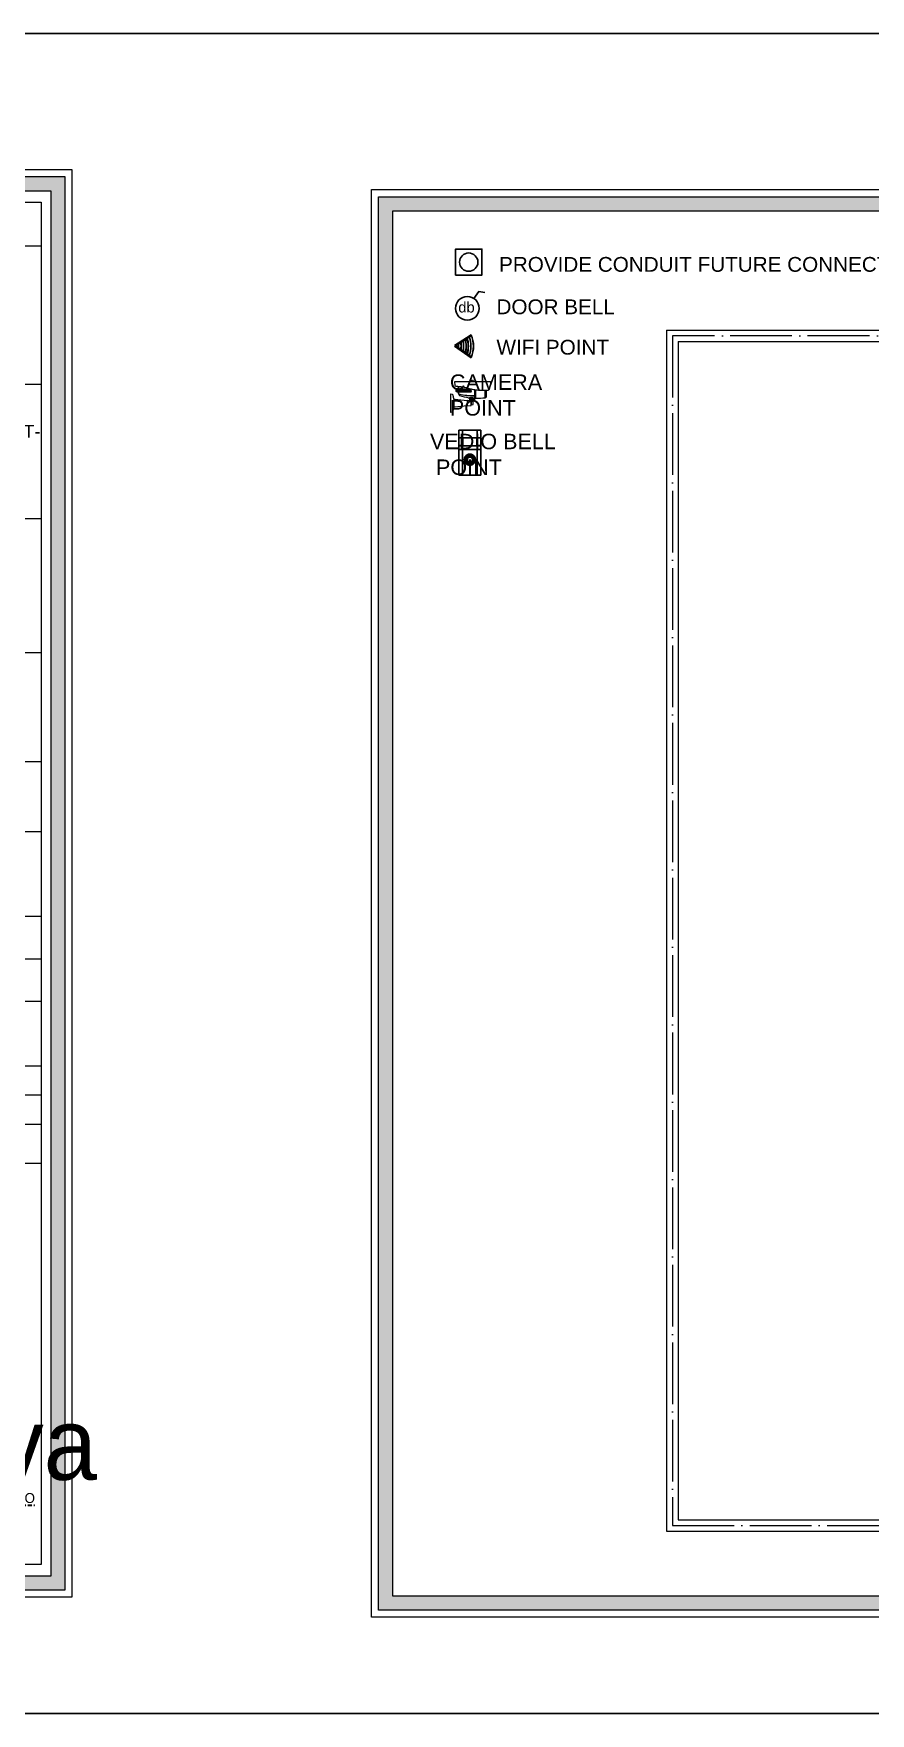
# Model space of a CAD drawing. Header units: millimetres. Extents: x 56222 to 3066687, y -650199 to -121287.
# Drawn here: x 149055 to 149381, y -180035 to -179382 of the extents above; entities that cross this region are included whole.
import ezdxf

# ---------------------------------------------------------------- set-up
doc = ezdxf.new("R2010")
doc.units = ezdxf.units.MM
doc.header["$MEASUREMENT"] = 0
for name, pattern in [('ACAD_ISO04W100', [30, 24, -3, 0, -3]), ('DASHED', [0.75, 0.5, -0.25]), ('DASHEDX2', [1.5, 1, -0.5])]:
    doc.linetypes.add(name, pattern=pattern)
for name, color, linetype, lineweight in [('$TD_AUDIT_GENERATED_(A0BDF17)', 32, 'Continuous', 30), ('Dimension', 10, 'DASHEDX2', 20), ('Electrical', 84, 'Continuous', 30), ('FURNI', 25, 'Continuous', 5), ('FURNITURE', 32, 'Continuous', 9), ('furniture dimensions', 1, 'DASHED', 0), ('GROUND FLOOR', 7, 'Continuous', 9), ('NAME PLATE', 7, 'Continuous', 25), ('XX~SLAB ( BEAM )~ ( DIM )', 7, 'Continuous', 9)]:
    doc.layers.add(name, color=color, linetype=linetype, lineweight=lineweight)
doc.layers.add('GROUND FLOOR  ( Text )', color=251, linetype='Continuous')
doc.layers.add('Labels and Texts', color=8, linetype='Continuous')
doc.styles.add('Arial', font='arial.ttf')
doc.styles.get("Standard").update_dxf_attribs({"font": 'arial.ttf', "height": 6})

# ---------------------------------------------------------------- blocks, each defined once
blk = doc.blocks.new('hgwg')
at = {"layer": 'Dimension', "true_color": 0xd39e00}
h = blk.add_hatch(color=42, dxfattribs=at)
h.dxf.hatch_style = 1
h.paths.add_polyline_path([(27505.71, 45.05), (27494.27, 45.05), (27494.27, 44.9), (27505.71, 44.9)])
h = blk.add_hatch(color=42, dxfattribs=at)
h.dxf.hatch_style = 1
h.paths.add_polyline_path([(27523.3, 44.9), (27509.68, 44.9), (27509.68, 44.75), (27523.3, 44.75)])
at = {"layer": 'Dimension', "color": 42, "true_color": 0xd39e00}
for p, q in [((27494.27, 45.05), (27505.71, 45.05)), ((27494.27, 44.9), (27494.27, 45.05)), ((27494.27, 44.9), (27505.71, 44.9)), ((27505.71, 45.05), (27505.71, 44.9)), ((27509.68, 44.9), (27523.3, 44.9)), ((27509.68, 44.9), (27509.68, 44.75)), ((27509.68, 44.75), (27523.3, 44.75)), ((27523.3, 44.75), (27523.3, 44.9))]:
    blk.add_line(p, q, dxfattribs=at)
at = {"layer": 'Dimension', "color": 42, "true_color": 0xd39e00, "attachment_point": 1}
for s, width, insert, char_height in [('{\\fCinzel|b0|i0|c0|p2;\\H1.5x;M\\fAmsterdam One|b0|i0|c0|p2;\\H2x;aya}', 85.3277, (27490.17, 69.17), 6), ('{\\fCinzel|b0|i0|c0|p0;SPACE     STUDIO}', 66.129, (27494.83, 47.86), 2.5)]:
    blk.add_mtext_dynamic_manual_height_columns(s, width=width, gutter_width=30, heights=[0], dxfattribs=dict(at, insert=insert, char_height=char_height))
blk = doc.blocks.new('LAYOUT FILE')
at = {"layer": 'NAME PLATE', "true_color": 0xd39e00}
h = blk.add_hatch(color=42, dxfattribs=at)
h.paths.add_polyline_path([(3346889.83, -513806.18), (3346889.83, -514260.7), (3347535.56, -514260.7), (3347535.56, -513806.18)])
h.paths.add_polyline_path([(3346894.36, -513810.71), (3347531.03, -513810.71), (3347531.03, -514256.17), (3346894.36, -514256.17)], flags=16)
at = {"layer": 'NAME PLATE', "color": 42, "true_color": 0xd39e00}
for p, q in [((3347527.96, -513828.55), (3347441.2, -513828.55)), ((3347527.96, -513872.99), (3347441.2, -513872.99)), ((3347527.96, -513916.26), (3347441.2, -513916.26)), ((3347527.96, -513959.27), (3347441.2, -513959.27)), ((3347527.96, -513994.31), (3347441.2, -513994.31)), ((3347527.96, -514016.86), (3347441.2, -514016.86)), ((3347527.96, -514044.12), (3347441.2, -514044.12)), ((3347527.96, -514044.12), (3347527.96, -514123.43)), ((3347522.72, -514057.72), (3347527.96, -514057.72)), ((3347441.2, -514071.32), (3347527.96, -514071.32)), ((3347527.96, -514092.16), (3347441.2, -514092.16)), ((3347527.96, -514101.55), (3347441.2, -514101.55)), ((3347527.96, -514110.94), (3347441.2, -514110.94)), ((3347441.2, -514123.43), (3347527.96, -514123.43))]:
    blk.add_line(p, q, dxfattribs=at)
for points in [[(3346887.56, -513803.91), (3347537.83, -513803.91), (3347537.83, -514262.96), (3346887.56, -514262.96)], [(3346889.83, -513806.18), (3347535.56, -513806.18), (3347535.56, -514260.7), (3346889.83, -514260.7)], [(3346894.36, -513810.71), (3347531.03, -513810.71), (3347531.03, -514256.17), (3346894.36, -514256.17)], [(3347441.2, -514252.44), (3347441.2, -513814.44), (3347527.96, -513814.44), (3347527.96, -514252.44)]]:
    blk.add_lwpolyline(points, close=True, dxfattribs=at)
at = {"layer": 'NAME PLATE', "color": 42, "true_color": 0xd39e00, "xscale": 1.283459272116341, "yscale": 1.283459272116341, "zscale": 1.283459272116341}
blk.add_blockref('hgwg', (3312200.76, -514290.9), dxfattribs=at)
blk = doc.blocks.new('WIFI')
at = {"layer": '$TD_AUDIT_GENERATED_(A0BDF17)', "lineweight": 13, "true_color": 0xc7c8ca}
h = blk.add_hatch(color=9, dxfattribs=at)
h.dxf.hatch_style = 1
h.paths.add_polyline_path([(3320075.15, -510037.5), (3320075.24, -510037.64, -0.206837), (3320083.72, -510037.64), (3320083.82, -510037.5, 0.208331)])
h.paths.add_polyline_path([(3320075.66, -510038.29), (3320075.76, -510038.44, -0.179121), (3320083.18, -510038.42), (3320083.28, -510038.28, 0.181041)])
h.paths.add_polyline_path([(3320076.19, -510039.11), (3320076.29, -510039.25, -0.151306), (3320082.61, -510039.23), (3320082.71, -510039.09, 0.153663)])
h.paths.add_polyline_path([(3320076.65, -510039.81), (3320076.74, -510039.95, -0.127939), (3320082.13, -510039.93), (3320082.23, -510039.78, 0.130675)])
h.paths.add_polyline_path([(3320077.21, -510040.67), (3320077.31, -510040.82, -0.099586), (3320081.53, -510040.79), (3320081.63, -510040.64, 0.102799)])
h.paths.add_polyline_path([(3320077.79, -510041.56), (3320077.89, -510041.71, -0.070714), (3320080.9, -510041.69), (3320081.01, -510041.54, 0.074439)])
h.paths.add_polyline_path([(3320080.36, -510042.46, 0.045415), (3320078.39, -510042.48), (3320078.5, -510042.64, -0.041129), (3320080.25, -510042.62)])
at = {"layer": '$TD_AUDIT_GENERATED_(A0BDF17)', "color": 5, "lineweight": 53}
for q in [(3320075.15, -510037.5), (3320083.82, -510037.5)]:
    blk.add_line((3320079.34, -510043.93), q, dxfattribs=at)
at = {"layer": '$TD_AUDIT_GENERATED_(A0BDF17)', "lineweight": 13}
for centre, radius, start, end in [((3320079.48, -510047.46), 10.86, 66.46363, 113.53637), ((3320079.48, -510048.46), 10.86, 69.55506, 110.60197), ((3320079.48, -510048.46), 10.69, 69.78387, 110.40453), ((3320079.48, -510049.45), 10.86, 72.69008, 107.63381), ((3320079.48, -510049.45), 10.69, 72.97163, 107.38737), ((3320079.48, -510050.29), 10.86, 75.34618, 105.12593), ((3320079.48, -510051.29), 10.86, 78.59293, 102.07024), ((3320079.48, -510051.29), 10.69, 78.97936, 101.72777), ((3320079.48, -510052.28), 10.86, 81.9217, 98.95047), ((3320079.48, -510052.28), 10.69, 82.37146, 98.55092), ((3320079.48, -510053.28), 10.86, 85.35127, 95.7524), ((3320079.48, -510053.28), 10.69, 85.87047, 95.2913)]:
    blk.add_arc(centre, radius, start, end, dxfattribs=at)
at = {"layer": '$TD_AUDIT_GENERATED_(A0BDF17)', "color": 252, "lineweight": 13, "true_color": 0x939598}
blk.add_arc((3320079.48, -510047.46), 10.69, 66.64186, 113.38626, dxfattribs=at)
at = {"layer": 'Labels and Texts', "lineweight": 13}
blk.add_arc((3320079.48, -510050.29), 10.69, 75.6739, 104.83698, dxfattribs=at)
blk = doc.blocks.new('HB75_SIDE-WALL')
at = {"color": 30, "lineweight": 0, "true_color": 0xf26722}
for p, q in [((-3.67, 3.73), (-3.67, 3.6)), ((-3.65, 3.73), (-3.65, 3.6)), ((-3.63, 3.73), (-3.63, 3.6)), ((-3.61, 3.73), (-3.61, 3.6)), ((-3.59, 3.73), (-3.59, 3.6)), ((-3.57, 3.73), (-3.57, 3.6)), ((-3.55, 3.73), (-3.55, 3.6)), ((-3.53, 3.73), (-3.53, 3.6)), ((-3.51, 3.69), (-3.51, 3.6)), ((-3.5, 3.69), (-3.5, 3.6)), ((-3.48, 3.69), (-3.48, 3.6)), ((-3.46, 3.69), (-3.46, 3.6)), ((-3.44, 3.73), (-3.44, 3.6)), ((-3.42, 3.73), (-3.42, 3.6)), ((-3.4, 3.73), (-3.4, 3.6)), ((-3.38, 3.73), (-3.38, 3.6)), ((-3.36, 3.73), (-3.36, 3.6)), ((-3.34, 3.73), (-3.34, 3.6)), ((-3.32, 3.73), (-3.32, 3.6)), ((-3.3, 3.73), (-3.3, 3.6)), ((-3.88, 0.67), (-3.88, 0.52)), ((-3.84, 0.67), (-3.84, 0.52)), ((-3.8, 0.67), (-3.8, 0.52)), ((-3.76, 0.67), (-3.76, 0.52)), ((-3.72, 0.67), (-3.72, 0.52)), ((-3.68, 0.67), (-3.68, 0.52)), ((-3.64, 0.67), (-3.64, 0.52)), ((-3.61, 0.67), (-3.61, 0.52)), ((-3.57, 0.67), (-3.57, 0.52)), ((-3.53, 0.67), (-3.53, 0.52)), ((-3.45, 0.67), (-3.45, 0.52)), ((-3.41, 0.67), (-3.41, 0.52)), ((-3.37, 0.67), (-3.37, 0.52)), ((-3.33, 0.67), (-3.33, 0.52)), ((-3.29, 0.67), (-3.29, 0.52)), ((-3.25, 0.67), (-3.25, 0.52)), ((-3.21, 0.67), (-3.21, 0.52)), ((-3.17, 0.67), (-3.17, 0.52)), ((-3.13, 0.67), (-3.13, 0.52)), ((-3.09, 0.67), (-3.09, 0.52))]:
    blk.add_line(p, q, dxfattribs=at)
at = {"color": 30, "true_color": 0xf26722}
blk.add_line((-0.88, 2.33), (-0.88, 1.91), dxfattribs=at)
for points in [[(-0.62, 3.57), (-6.52, 3.57), (-6.52, 3.17, 0.023647), (-6.52, 3.15, 0.073045), (-6.3, 2.24, 0.305112), (-6.07, 2.09), (-4.58, 2.09, 0.030231), (-4.56, 2.09, 0.037695), (-3.04, 2.39, -0.066409), (-0.86, 2.74, 0.383469), (-0.67, 2.93)], [(-5.66, 2.09), (-5.66, 0.89, -0.199735), (-5.84, 1.03), (-5.84, 2.09)], [(-4.07, 2.16), (-4.07, 0.81, -0.017519), (-5.66, 0.89), (-5.66, 2.09), (-4.58, 2.09, 0.030231), (-4.56, 2.09, 0.011991)], [(-3.96, 2.18), (-3.96, 0.81, -0.374579), (-4.07, 0.81), (-4.07, 2.16, 0.002666)], [(-1.25, 2.72, -0.048561), (-1.08, 2.19, -0.15646), (-1.08, 2.05, -0.064172), (-1.33, 1.36, -0.183015), (-1.41, 1.29, -0.059758), (-2.94, 0.9, 0.070877), (-3.33, 0.93), (-3.53, 0.91, -0.022912), (-3.96, 0.89), (-3.96, 2.18, 0.023024), (-3.04, 2.39, -0.054644)], [(-2.94, 0.9, 0.070877), (-3.33, 0.93), (-3.53, 0.91, -0.022912), (-3.96, 0.89), (-3.96, 0.74, 0.414214), (-3.93, 0.71), (-3.04, 0.71, 0.328756), (-3.01, 0.73), (-2.97, 0.88, -0.293652)], [(-1.35, 1.46), (-1.32, 1.49), (-1.38, 1.5, -0.063661), (-3.88, 1.2, 0.062911)], [(-3.34, -0.3), (-3.61, -0.24, -0.354119), (-3.64, -0.2), (-3.64, 0.2, -0.354119), (-3.61, 0.24), (-3.34, 0.3)], [(-3.13, 2.37, -0.006319), (-3.38, 2.3, 0.371824), (-3.32, 2.26), (-1.26, 2.26, 1), (-1.26, 2.37)], [(-3.32, 2.18), (-1.2, 2.18, -1), (-1.2, 2.07), (-3.32, 2.07, -1)], [(-3.32, 1.99), (-1.26, 1.99, -1), (-1.26, 1.87), (-3.32, 1.87, -1)], [(-3.34, -0.35), (-3.34, 0.35, -0.379778), (-3.31, 0.39), (-2.7, 0.46), (-2.7, -0.46), (-3.31, -0.39, -0.379778)], [(0, 1.54), (-0.22, 1.48, 0.27722), (-0.31, 1.38, 0.0221), (-0.4, 0.85, -0.362038), (-0.64, 0.64, 0.020914), (-2.66, 0.46, 0.377742), (-2.7, 0.43), (-2.7, -0.43, 0.377742), (-2.66, -0.46, 0.020914), (-0.64, -0.64, -0.362038), (-0.4, -0.85, 0.0221), (-0.31, -1.38, 0.27722), (-0.22, -1.48), (0, -1.54)], [(-1.13, 1.84, 0.018604), (-1.08, 2.05, 0.15646), (-1.08, 2.19, 0.018604), (-1.13, 2.4), (-1.09, 2.4, -0.414214), (-1.06, 2.37), (-1.06, 1.87, -0.414214), (-1.09, 1.84)], [(-0.88, 2.27, -0.414214), (-0.91, 2.24), (-1.06, 2.24), (-1.06, 2.36), (-0.91, 2.36, -0.414214), (-0.88, 2.33)], [(-1.06, 2), (-0.91, 2, 0.414214), (-0.88, 2.03), (-0.88, 2.21, 0.414214), (-0.91, 2.24), (-1.06, 2.24)], [(-0.88, 1.97, 0.414214), (-0.91, 2), (-1.06, 2), (-1.06, 1.88), (-0.91, 1.88, 0.414214), (-0.88, 1.91)]]:
    blk.add_lwpolyline(points, format="xyb", close=True, dxfattribs=at)
at = {"color": 30, "lineweight": 0, "true_color": 0xf26722, "flags": 128}
for points in [[(-3.53, 3.74), (-3.67, 3.74), (-3.68, 3.73), (-3.53, 3.73)], [(-3.53, 3.69), (-3.53, 3.73), (-3.68, 3.73), (-3.68, 3.6), (-3.29, 3.6), (-3.29, 3.73), (-3.45, 3.73), (-3.45, 3.69)], [(-3.68, 3.6), (-3.67, 3.59), (-3.3, 3.59), (-3.29, 3.6)], [(-3.32, 3.59), (-3.32, 3.57), (-3.65, 3.57), (-3.65, 3.59)], [(-3.64, 3.57), (-3.64, 3.57), (-3.33, 3.57), (-3.33, 3.57)], [(-3.29, 3.73), (-3.3, 3.74), (-3.45, 3.74), (-3.45, 3.73)], [(-3.9, 0.67), (-3.88, 0.69), (-3.09, 0.69), (-3.07, 0.67)], [(-3.9, 0.67), (-3.07, 0.67), (-3.07, 0.52), (-3.9, 0.52)], [(-3.07, 0.52), (-3.09, 0.5), (-3.88, 0.5), (-3.9, 0.52)], [(-3.16, 0.69), (-3.16, 0.71), (-3.82, 0.71), (-3.82, 0.69)], [(-3.16, 0.5), (-3.16, 0.48), (-3.82, 0.48), (-3.82, 0.5)]]:
    blk.add_lwpolyline(points, close=True, dxfattribs=at)
at = {"color": 30, "true_color": 0xf26722}
for points in [[(-3.33, 0.38, 0.386667), (-3.36, 0.4), (-3.61, 0.4, 0.423228), (-3.64, 0.37), (-3.61, 0.24)], [(-1.31, 2.72), (-1.11, 2.18, -0.110268), (-1.11, 2.07), (-1.32, 1.49)]]:
    blk.add_lwpolyline(points, format="xyb", dxfattribs=at)
blk.add_lwpolyline([(-3.61, 0.4), (-3.61, 0.48), (-3.36, 0.48), (-3.36, 0.4)], close=True, dxfattribs=at)
blk.add_lwpolyline([(-3.35, 0.29), (-3.34, 0.33)], dxfattribs=at)
blk.add_arc((5.68, 0), 6.15, 172.0418, 187.9582, dxfattribs=at)
blk = doc.blocks.new('VEDIO BELL')
at = {"layer": 'FURNI', "color": 5, "lineweight": 30}
for p, q in [((147353.18, -179525.38), (147353.2, -179525.34)), ((147353.18, -179528.33), (147353.18, -179525.38)), ((147353.2, -179525.34), (147353.24, -179525.32)), ((147361.61, -179525.32), (147353.24, -179525.32)), ((147354.55, -179528.33), (147354.55, -179525.38)), ((147360.29, -179528.33), (147360.29, -179525.38)), ((147361.65, -179525.34), (147361.61, -179525.32)), ((147361.66, -179525.38), (147361.65, -179525.34)), ((147361.66, -179528.33), (147361.66, -179525.38)), ((147353.18, -179528.36), (147353.18, -179528.33)), ((147354.55, -179528.33), (147353.18, -179528.33)), ((147353.18, -179528.36), (147353.18, -179531.34)), ((147353.18, -179528.36), (147354.55, -179528.36)), ((147353.18, -179531.34), (147353.18, -179531.37)), ((147354.55, -179531.34), (147353.18, -179531.34)), ((147353.18, -179531.45), (147353.18, -179531.37)), ((147354.55, -179531.37), (147353.18, -179531.37)), ((147353.18, -179531.48), (147353.18, -179531.45)), ((147354.55, -179531.45), (147353.18, -179531.45)), ((147353.18, -179531.48), (147353.18, -179532.79)), ((147353.18, -179531.48), (147354.55, -179531.48)), ((147354.55, -179528.36), (147354.55, -179528.33)), ((147354.55, -179531.34), (147354.55, -179528.36)), ((147354.55, -179531.37), (147354.55, -179531.34)), ((147354.55, -179531.45), (147354.55, -179531.37)), ((147354.55, -179531.48), (147354.55, -179531.45)), ((147354.55, -179532.79), (147354.55, -179531.48)), ((147354.69, -179528.33), (147360.16, -179528.33)), ((147354.69, -179531.48), (147354.69, -179528.33)), ((147360.16, -179531.48), (147354.69, -179531.48)), ((147360.16, -179528.33), (147360.16, -179531.48)), ((147360.29, -179528.36), (147360.29, -179528.33)), ((147361.66, -179528.33), (147360.29, -179528.33)), ((147360.29, -179531.34), (147360.29, -179528.36)), ((147360.29, -179528.36), (147361.66, -179528.36)), ((147360.29, -179531.37), (147360.29, -179531.34)), ((147361.66, -179531.34), (147360.29, -179531.34)), ((147360.29, -179531.45), (147360.29, -179531.37)), ((147361.66, -179531.37), (147360.29, -179531.37)), ((147360.29, -179531.48), (147360.29, -179531.45)), ((147361.66, -179531.45), (147360.29, -179531.45)), ((147360.29, -179532.79), (147360.29, -179531.48)), ((147361.66, -179531.48), (147360.29, -179531.48)), ((147361.66, -179528.36), (147361.66, -179528.33)), ((147361.66, -179531.34), (147361.66, -179528.36)), ((147361.66, -179531.37), (147361.66, -179531.34)), ((147361.66, -179531.45), (147361.66, -179531.37)), ((147361.66, -179531.48), (147361.66, -179531.45)), ((147361.66, -179532.79), (147361.66, -179531.48)), ((147353.18, -179532.79), (147353.18, -179532.84)), ((147353.18, -179532.79), (147354.55, -179532.79)), ((147353.18, -179542.77), (147353.18, -179532.84)), ((147354.55, -179532.84), (147353.18, -179532.84)), ((147360.29, -179532.79), (147354.55, -179532.79)), ((147354.55, -179532.84), (147354.55, -179532.79)), ((147360.29, -179532.84), (147354.55, -179532.84)), ((147354.55, -179542.77), (147354.55, -179532.84)), ((147360.29, -179532.84), (147360.29, -179532.79)), ((147360.29, -179532.79), (147361.66, -179532.79)), ((147360.29, -179542.77), (147360.29, -179532.84)), ((147360.29, -179532.84), (147361.66, -179532.84)), ((147361.66, -179532.84), (147361.66, -179532.79)), ((147361.66, -179542.77), (147361.66, -179532.84)), ((147353.18, -179542.77), (147353.2, -179542.81)), ((147353.2, -179542.81), (147353.24, -179542.83)), ((147353.24, -179542.83), (147361.61, -179542.83)), ((147361.61, -179542.83), (147361.65, -179542.81)), ((147361.65, -179542.81), (147361.66, -179542.77))]:
    blk.add_line(p, q, dxfattribs=at)
for points in [[(147359.53, -179537.34), (147359.45, -179537.53), (147359.37, -179537.68), (147359.3, -179537.82), (147359.23, -179537.94), (147359.16, -179538.04), (147359.1, -179538.13), (147359.04, -179538.2), (147358.98, -179538.27), (147358.92, -179538.33), (147358.86, -179538.39), (147358.8, -179538.44), (147358.74, -179538.49), (147358.68, -179538.53), (147358.62, -179538.58), (147358.56, -179538.61), (147358.5, -179538.65), (147358.44, -179538.69), (147358.38, -179538.72), (147358.31, -179538.75), (147358.25, -179538.78), (147358.18, -179538.8), (147358.11, -179538.83), (147358.05, -179538.85), (147357.98, -179538.87), (147357.91, -179538.89), (147357.84, -179538.9), (147357.77, -179538.91), (147357.7, -179538.93), (147357.63, -179538.93), (147357.56, -179538.94), (147357.49, -179538.94), (147357.42, -179538.94), (147357.35, -179538.94), (147357.28, -179538.94), (147357.21, -179538.93), (147357.14, -179538.93), (147357.07, -179538.92), (147357, -179538.9), (147356.93, -179538.89), (147356.86, -179538.87), (147356.79, -179538.85), (147356.72, -179538.83), (147356.66, -179538.81), (147356.59, -179538.78), (147356.53, -179538.75), (147356.46, -179538.72), (147356.4, -179538.69), (147356.34, -179538.66), (147356.28, -179538.62), (147356.22, -179538.58), (147356.16, -179538.54), (147356.1, -179538.5), (147356.05, -179538.46), (147355.99, -179538.41), (147355.94, -179538.36), (147355.89, -179538.32), (147355.84, -179538.26), (147355.79, -179538.21), (147355.75, -179538.16), (147355.7, -179538.1), (147355.66, -179538.05), (147355.62, -179537.99), (147355.58, -179537.93), (147355.54, -179537.87), (147355.51, -179537.81), (147355.48, -179537.74), (147355.45, -179537.68), (147355.42, -179537.61), (147355.39, -179537.54), (147355.36, -179537.46), (147355.34, -179537.38), (147355.32, -179537.3), (147355.3, -179537.21), (147355.28, -179537.11), (147355.27, -179537.01), (147355.26, -179536.89), (147355.26, -179536.75), (147355.26, -179536.6), (147355.28, -179536.42), (147355.3, -179536.22)], [(147355.3, -179536.22), (147355.38, -179536.04), (147355.45, -179535.88), (147355.53, -179535.74), (147355.59, -179535.62), (147355.66, -179535.52), (147355.73, -179535.44), (147355.79, -179535.36), (147355.85, -179535.29), (147355.91, -179535.23), (147355.97, -179535.18), (147356.03, -179535.12), (147356.09, -179535.07), (147356.15, -179535.03), (147356.21, -179534.99), (147356.27, -179534.95), (147356.33, -179534.91), (147356.39, -179534.88), (147356.45, -179534.84), (147356.51, -179534.81), (147356.58, -179534.79), (147356.65, -179534.76), (147356.71, -179534.74), (147356.78, -179534.71), (147356.85, -179534.69), (147356.92, -179534.68), (147356.98, -179534.66), (147357.05, -179534.65), (147357.12, -179534.64), (147357.19, -179534.63), (147357.27, -179534.62), (147357.34, -179534.62), (147357.41, -179534.62), (147357.48, -179534.62), (147357.55, -179534.62), (147357.62, -179534.63), (147357.69, -179534.64), (147357.76, -179534.65), (147357.83, -179534.66), (147357.9, -179534.67), (147357.97, -179534.69), (147358.03, -179534.71), (147358.1, -179534.73), (147358.17, -179534.75), (147358.23, -179534.78), (147358.3, -179534.81), (147358.36, -179534.84), (147358.43, -179534.87), (147358.49, -179534.9), (147358.55, -179534.94), (147358.61, -179534.98), (147358.67, -179535.02), (147358.72, -179535.06), (147358.78, -179535.11), (147358.83, -179535.15), (147358.89, -179535.2), (147358.94, -179535.25), (147358.99, -179535.3), (147359.04, -179535.35), (147359.08, -179535.4), (147359.13, -179535.46), (147359.17, -179535.52), (147359.21, -179535.57), (147359.25, -179535.63), (147359.28, -179535.69), (147359.32, -179535.76), (147359.35, -179535.82), (147359.38, -179535.89), (147359.41, -179535.95), (147359.44, -179536.02), (147359.46, -179536.1), (147359.49, -179536.18), (147359.51, -179536.26), (147359.53, -179536.35), (147359.54, -179536.45), (147359.56, -179536.56), (147359.57, -179536.68), (147359.57, -179536.81), (147359.56, -179536.97), (147359.55, -179537.14), (147359.53, -179537.34)], [(147358.89, -179537.63), (147358.79, -179537.75), (147358.71, -179537.86), (147358.62, -179537.94), (147358.55, -179538.02), (147358.48, -179538.08), (147358.41, -179538.13), (147358.35, -179538.18), (147358.29, -179538.22), (147358.23, -179538.25), (147358.18, -179538.28), (147358.12, -179538.31), (147358.07, -179538.33), (147358.01, -179538.36), (147357.96, -179538.37), (147357.91, -179538.39), (147357.85, -179538.41), (147357.8, -179538.42), (147357.75, -179538.43), (147357.69, -179538.44), (147357.64, -179538.45), (147357.58, -179538.46), (147357.53, -179538.46), (147357.47, -179538.47), (147357.42, -179538.47), (147357.36, -179538.47), (147357.31, -179538.46), (147357.25, -179538.46), (147357.2, -179538.45), (147357.14, -179538.44), (147357.09, -179538.43), (147357.04, -179538.42), (147356.98, -179538.41), (147356.93, -179538.4), (147356.88, -179538.38), (147356.82, -179538.36), (147356.77, -179538.34), (147356.72, -179538.32), (147356.67, -179538.29), (147356.62, -179538.27), (147356.57, -179538.24), (147356.53, -179538.21), (147356.48, -179538.19), (147356.44, -179538.15), (147356.39, -179538.12), (147356.35, -179538.09), (147356.31, -179538.05), (147356.26, -179538.01), (147356.23, -179537.98), (147356.19, -179537.94), (147356.15, -179537.9), (147356.11, -179537.85), (147356.08, -179537.81), (147356.05, -179537.77), (147356.01, -179537.72), (147355.98, -179537.68), (147355.96, -179537.63), (147355.93, -179537.58), (147355.9, -179537.53), (147355.88, -179537.48), (147355.86, -179537.43), (147355.84, -179537.38), (147355.82, -179537.33), (147355.8, -179537.28), (147355.79, -179537.22), (147355.77, -179537.17), (147355.76, -179537.11), (147355.75, -179537.06), (147355.74, -179537), (147355.74, -179536.94), (147355.73, -179536.88), (147355.73, -179536.82), (147355.73, -179536.75), (147355.74, -179536.68), (147355.74, -179536.6), (147355.75, -179536.52), (147355.77, -179536.43), (147355.8, -179536.32), (147355.83, -179536.21), (147355.88, -179536.08), (147355.93, -179535.93)], [(147355.93, -179535.93), (147356.03, -179535.81), (147356.12, -179535.71), (147356.2, -179535.62), (147356.28, -179535.54), (147356.35, -179535.48), (147356.41, -179535.43), (147356.48, -179535.39), (147356.54, -179535.35), (147356.59, -179535.31), (147356.65, -179535.28), (147356.71, -179535.25), (147356.76, -179535.23), (147356.81, -179535.21), (147356.87, -179535.19), (147356.92, -179535.17), (147356.97, -179535.15), (147357.03, -179535.14), (147357.08, -179535.13), (147357.13, -179535.12), (147357.19, -179535.11), (147357.24, -179535.1), (147357.3, -179535.1), (147357.35, -179535.1), (147357.41, -179535.1), (147357.46, -179535.1), (147357.52, -179535.1), (147357.57, -179535.1), (147357.63, -179535.11), (147357.68, -179535.12), (147357.74, -179535.13), (147357.79, -179535.14), (147357.84, -179535.15), (147357.9, -179535.17), (147357.95, -179535.18), (147358, -179535.2), (147358.05, -179535.22), (147358.1, -179535.24), (147358.15, -179535.27), (147358.2, -179535.29), (147358.25, -179535.32), (147358.3, -179535.35), (147358.35, -179535.38), (147358.39, -179535.41), (147358.43, -179535.44), (147358.48, -179535.48), (147358.52, -179535.51), (147358.56, -179535.55), (147358.6, -179535.59), (147358.64, -179535.63), (147358.68, -179535.67), (147358.71, -179535.71), (147358.75, -179535.75), (147358.78, -179535.8), (147358.81, -179535.84), (147358.84, -179535.89), (147358.87, -179535.93), (147358.9, -179535.98), (147358.92, -179536.03), (147358.95, -179536.08), (147358.97, -179536.13), (147358.99, -179536.18), (147359.01, -179536.23), (147359.02, -179536.29), (147359.04, -179536.34), (147359.05, -179536.39), (147359.06, -179536.45), (147359.07, -179536.5), (147359.08, -179536.56), (147359.09, -179536.62), (147359.09, -179536.68), (147359.09, -179536.75), (147359.09, -179536.81), (147359.09, -179536.88), (147359.08, -179536.96), (147359.07, -179537.04), (147359.05, -179537.14), (147359.03, -179537.24), (147358.99, -179537.35), (147358.95, -179537.48), (147358.89, -179537.63)], [(147356.71, -179537.49), (147356.65, -179537.42), (147356.61, -179537.35), (147356.57, -179537.29), (147356.54, -179537.24), (147356.51, -179537.19), (147356.5, -179537.14), (147356.48, -179537.1), (147356.47, -179537.06), (147356.46, -179537.02), (147356.45, -179536.99), (147356.44, -179536.95), (147356.43, -179536.91), (147356.43, -179536.88), (147356.43, -179536.84), (147356.43, -179536.8), (147356.43, -179536.76), (147356.43, -179536.72), (147356.43, -179536.68), (147356.44, -179536.63), (147356.45, -179536.57), (147356.46, -179536.51), (147356.49, -179536.45), (147356.51, -179536.37), (147356.55, -179536.28)], [(147356.55, -179536.28), (147356.6, -179536.21), (147356.65, -179536.15), (147356.7, -179536.1), (147356.75, -179536.05), (147356.79, -179536.02), (147356.83, -179535.99), (147356.86, -179535.96), (147356.9, -179535.94), (147356.93, -179535.92), (147356.97, -179535.9), (147357, -179535.88), (147357.03, -179535.87), (147357.06, -179535.86), (147357.09, -179535.85), (147357.12, -179535.84), (147357.15, -179535.83), (147357.19, -179535.82), (147357.22, -179535.81), (147357.25, -179535.81), (147357.28, -179535.8), (147357.31, -179535.8), (147357.35, -179535.79), (147357.38, -179535.79), (147357.41, -179535.79), (147357.44, -179535.79), (147357.48, -179535.79), (147357.51, -179535.8), (147357.54, -179535.8), (147357.58, -179535.81), (147357.61, -179535.81), (147357.65, -179535.82), (147357.69, -179535.83), (147357.73, -179535.85), (147357.77, -179535.86), (147357.81, -179535.88), (147357.86, -179535.9), (147357.92, -179535.93), (147357.98, -179535.97), (147358.04, -179536.02), (147358.12, -179536.07)], [(147358.12, -179536.07), (147358.17, -179536.15), (147358.22, -179536.21), (147358.26, -179536.27), (147358.29, -179536.33), (147358.31, -179536.38), (147358.33, -179536.42), (147358.35, -179536.46), (147358.36, -179536.5), (147358.37, -179536.54), (147358.38, -179536.58), (147358.39, -179536.61), (147358.39, -179536.65), (147358.4, -179536.68), (147358.4, -179536.71), (147358.4, -179536.75), (147358.4, -179536.78), (147358.4, -179536.81), (147358.4, -179536.84), (147358.4, -179536.88), (147358.39, -179536.91), (147358.39, -179536.94), (147358.38, -179536.97), (147358.38, -179537), (147358.37, -179537.03), (147358.36, -179537.07), (147358.35, -179537.1), (147358.34, -179537.13), (147358.33, -179537.16), (147358.32, -179537.19), (147358.3, -179537.22), (147358.29, -179537.24), (147358.27, -179537.27), (147358.25, -179537.3), (147358.24, -179537.33), (147358.22, -179537.36), (147358.2, -179537.38), (147358.18, -179537.41), (147358.16, -179537.43), (147358.14, -179537.46), (147358.11, -179537.48), (147358.09, -179537.5), (147358.07, -179537.52), (147358.04, -179537.54), (147358.02, -179537.56), (147357.99, -179537.58), (147357.97, -179537.6), (147357.94, -179537.62), (147357.91, -179537.64), (147357.88, -179537.65), (147357.85, -179537.67), (147357.82, -179537.68), (147357.79, -179537.69), (147357.76, -179537.71), (147357.73, -179537.72), (147357.7, -179537.73), (147357.67, -179537.74), (147357.64, -179537.74), (147357.61, -179537.75), (147357.58, -179537.76), (147357.55, -179537.76), (147357.51, -179537.77), (147357.48, -179537.77), (147357.45, -179537.77), (147357.42, -179537.77), (147357.38, -179537.77), (147357.35, -179537.77), (147357.32, -179537.77), (147357.28, -179537.76), (147357.25, -179537.76), (147357.21, -179537.75), (147357.18, -179537.74), (147357.14, -179537.73), (147357.1, -179537.72), (147357.06, -179537.7), (147357.01, -179537.68), (147356.96, -179537.66), (147356.91, -179537.63), (147356.85, -179537.59), (147356.78, -179537.55), (147356.71, -179537.49)]]:
    blk.add_lwpolyline(points, dxfattribs=at)
blk.add_lwpolyline([(147356.49, -179535.87), (147356.52, -179535.84), (147356.55, -179535.81), (147356.59, -179535.78), (147356.62, -179535.75), (147356.65, -179535.73), (147356.69, -179535.7), (147356.72, -179535.68), (147356.76, -179535.66), (147356.8, -179535.64), (147356.83, -179535.62), (147356.87, -179535.6), (147356.91, -179535.58), (147356.95, -179535.57), (147356.99, -179535.55), (147357.03, -179535.54), (147357.07, -179535.53), (147357.11, -179535.52), (147357.16, -179535.51), (147357.2, -179535.5), (147357.24, -179535.49), (147357.28, -179535.49), (147357.32, -179535.48), (147357.37, -179535.48), (147357.41, -179535.48), (147357.45, -179535.48), (147357.49, -179535.48), (147357.54, -179535.49), (147357.58, -179535.49), (147357.62, -179535.5), (147357.66, -179535.51), (147357.7, -179535.51), (147357.75, -179535.53), (147357.79, -179535.54), (147357.83, -179535.55), (147357.87, -179535.56), (147357.91, -179535.58), (147357.95, -179535.6), (147357.98, -179535.61), (147358.02, -179535.63), (147358.06, -179535.65), (147358.1, -179535.68), (147358.13, -179535.7), (147358.17, -179535.72), (147358.2, -179535.75), (147358.23, -179535.77), (147358.27, -179535.8), (147358.3, -179535.83), (147358.33, -179535.86), (147358.36, -179535.89), (147358.39, -179535.92), (147358.42, -179535.95), (147358.44, -179535.99), (147358.47, -179536.02), (147358.49, -179536.06), (147358.51, -179536.09), (147358.54, -179536.13), (147358.56, -179536.17), (147358.58, -179536.2), (147358.6, -179536.24), (147358.61, -179536.28), (147358.63, -179536.32), (147358.64, -179536.36), (147358.66, -179536.4), (147358.67, -179536.44), (147358.68, -179536.48), (147358.69, -179536.52), (147358.69, -179536.57), (147358.7, -179536.61), (147358.71, -179536.65), (147358.71, -179536.69), (147358.71, -179536.73), (147358.71, -179536.78), (147358.71, -179536.82), (147358.71, -179536.86), (147358.71, -179536.9), (147358.7, -179536.95), (147358.7, -179536.99), (147358.69, -179537.03), (147358.68, -179537.07), (147358.67, -179537.11), (147358.66, -179537.15), (147358.64, -179537.2), (147358.63, -179537.24), (147358.62, -179537.28), (147358.6, -179537.31), (147358.58, -179537.35), (147358.56, -179537.39), (147358.54, -179537.43), (147358.52, -179537.46), (147358.5, -179537.5), (147358.47, -179537.54), (147358.45, -179537.57), (147358.42, -179537.6), (147358.39, -179537.64), (147358.36, -179537.67), (147358.33, -179537.7), (147358.3, -179537.73), (147358.27, -179537.76), (147358.24, -179537.78), (147358.21, -179537.81), (147358.17, -179537.84), (147358.14, -179537.86), (147358.1, -179537.88), (147358.07, -179537.9), (147358.03, -179537.93), (147357.99, -179537.95), (147357.95, -179537.96), (147357.91, -179537.98), (147357.87, -179538), (147357.83, -179538.01), (147357.79, -179538.02), (147357.75, -179538.04), (147357.71, -179538.05), (147357.67, -179538.06), (147357.63, -179538.06), (147357.59, -179538.07), (147357.54, -179538.07), (147357.5, -179538.08), (147357.46, -179538.08), (147357.42, -179538.08), (147357.37, -179538.08), (147357.33, -179538.08), (147357.29, -179538.07), (147357.25, -179538.07), (147357.21, -179538.06), (147357.16, -179538.06), (147357.12, -179538.05), (147357.08, -179538.04), (147357.04, -179538.03), (147357, -179538.01), (147356.96, -179538), (147356.92, -179537.98), (147356.88, -179537.97), (147356.84, -179537.95), (147356.8, -179537.93), (147356.77, -179537.91), (147356.73, -179537.89), (147356.69, -179537.86), (147356.66, -179537.84), (147356.63, -179537.81), (147356.59, -179537.79), (147356.56, -179537.76), (147356.53, -179537.73), (147356.5, -179537.7), (147356.47, -179537.67), (147356.44, -179537.64), (147356.41, -179537.61), (147356.38, -179537.58), (147356.36, -179537.54), (147356.33, -179537.51), (147356.31, -179537.47), (147356.29, -179537.43), (147356.27, -179537.4), (147356.25, -179537.36), (147356.23, -179537.32), (147356.21, -179537.28), (147356.2, -179537.24), (147356.18, -179537.2), (147356.17, -179537.16), (147356.16, -179537.12), (147356.15, -179537.08), (147356.14, -179537.04), (147356.13, -179537), (147356.13, -179536.95), (147356.12, -179536.91), (147356.12, -179536.87), (147356.11, -179536.83), (147356.11, -179536.79), (147356.11, -179536.74), (147356.12, -179536.7), (147356.12, -179536.66), (147356.12, -179536.62), (147356.13, -179536.57), (147356.14, -179536.53), (147356.15, -179536.49), (147356.16, -179536.45), (147356.17, -179536.41), (147356.18, -179536.37), (147356.2, -179536.33), (147356.21, -179536.29), (147356.23, -179536.25), (147356.25, -179536.21), (147356.27, -179536.17), (147356.29, -179536.13), (147356.31, -179536.1), (147356.33, -179536.06), (147356.35, -179536.03), (147356.38, -179535.99), (147356.41, -179535.96), (147356.43, -179535.93), (147356.46, -179535.9)], close=True, dxfattribs=at)

msp = doc.modelspace()

# ---------------------------------------------------------------- linework, layer by layer
at = {"layer": 'FURNITURE', "color": 1, "lineweight": 30, "ltscale": 4, "elevation": -0.1256}
msp.add_lwpolyline([(149226.4661, -179484.4974), (149228.3165, -179481.8284), (149230.7, -179482.205)], dxfattribs=at)
at = {"layer": 'FURNITURE', "color": 1, "lineweight": 30, "ltscale": 4}
msp.add_circle((149223.8786, -179488.3211, -0.1256), 4.617, dxfattribs=at)
at = {"layer": 'GROUND FLOOR'}
for p, q in [((149301.3391, -179496.7631, -0.1256), (149801.5891, -179496.7631, -0.1256)), ((149301.3391, -179496.7631, -0.1256), (149301.3391, -179963.7631, -0.1256)), ((149305.8391, -179501.2631, -0.1256), (149801.5891, -179501.2631, -0.1256)), ((149305.8391, -179501.2631, -0.1256), (149305.8391, -179959.2631, -0.1256)), ((149305.8391, -179959.2631, -0.1256), (149801.5891, -179959.2631, -0.1256)), ((149301.3391, -179963.7631, -0.1256), (149801.5891, -179963.7631, -0.1256))]:
    msp.add_line(p, q, dxfattribs=at)
at = {"layer": 'GROUND FLOOR', "color": 1, "linetype": 'ACAD_ISO04W100', "elevation": -0.1256}
msp.add_lwpolyline([(149801.5891, -179499.0131), (149303.5891, -179499.0131), (149303.5891, -179961.5131), (149801.5891, -179961.5131)], dxfattribs=at)
at = {"layer": 'XX~SLAB ( BEAM )~ ( DIM )', "color": 3, "lineweight": 30}
msp.add_lwpolyline([(150043.8659, -179381.5104), (147260.9808, -179381.5104), (147260.9808, -180034.5679), (150043.8659, -180034.5679)], close=True, dxfattribs=at)
at = {"layer": 'XX~SLAB ( BEAM )~ ( DIM )', "color": 6, "lineweight": 30, "elevation": -0.1256}
msp.add_lwpolyline([(149219.2668, -179475.4768), (149229.5063, -179475.4768), (149229.5593, -179465.2638), (149219.3198, -179465.2638)], close=True, dxfattribs=at)
at = {"layer": 'XX~SLAB ( BEAM )~ ( DIM )', "color": 6, "lineweight": 30}
msp.add_circle((149224.4263, -179470.3703, -0.1256), 3.5638, dxfattribs=at)

# ---------------------------------------------------------------- block references
at = {"color": 1, "lineweight": 35, "rotation": 270}
msp.add_blockref('WIFI', (659263.0182, 3140576.4368, -0.1256), dxfattribs=at)
at = {"xscale": -2.354985362837176, "yscale": 2.354985362837176, "zscale": 2.354985362837176}
msp.add_blockref('HB75_SIDE-WALL', (149217.5189, -179525.1849, -0.1256), dxfattribs=at)
at = {"layer": 'furniture dimensions', "lineweight": 0}
msp.add_blockref('VEDIO BELL', (1867.4555, -10.3516, -0.1256), dxfattribs=at)
at = {"layer": 'NAME PLATE', "lineweight": 0, "xscale": 1.209046105522275, "yscale": 1.209046105522275, "zscale": 1.209046105522275}
for p in [(-3898257.4398, 441778.2462, 0.1256), (-3897354.7229, 441770.4325)]:
    msp.add_blockref('LAYOUT FILE', p, dxfattribs=at)

# ---------------------------------------------------------------- texts
at = {"layer": 'Electrical', "color": 5, "transparency": 33554687}
for s, p in [('PROVIDE CONDUIT FUTURE CONNECTION. ', (149236.2192, -179474.1083, -0.2571)), ('DOOR BELL', (149235.2288, -179490.6021, -0.2571)), ('WIFI POINT', (149235.2288, -179506.3166, -0.2571))]:
    msp.add_text(s, height=5.7509, dxfattribs=at).set_placement(p)
at = {"layer": 'Electrical', "color": 1, "insert": (149226.7426, -179485.8318, -0.1256), "char_height": 4.1017, "attachment_point": 3}
msp.add_mtext_dynamic_manual_height_columns('db', width=4.101703, gutter_width=1.3672, heights=[5.2404], dxfattribs=at)
at = {"layer": 'GROUND FLOOR  ( Text )', "color": 5, "char_height": 6, "attachment_point": 5}
for s, insert in [('\\pxql;CAMERA \\PPOINT', (149236.2069, -179522.055, -0.1256)), ('\\pxql;VEDIO BELL\\P POINT', (149233.8303, -179545.1288, -0.1256))]:
    msp.add_mtext(s, dxfattribs=dict(at, insert=insert))
at = {"layer": 'GROUND FLOOR  ( Text )', "insert": (149006.1077, -179540.3555), "char_height": 5, "width": 121.249347, "attachment_point": 5, "style": 'Arial'}
msp.add_mtext('SB-AC LOCATION- WIFI POINT- VEDIO DOOR BELL', dxfattribs=at)

doc.saveas('drawing.dxf')
